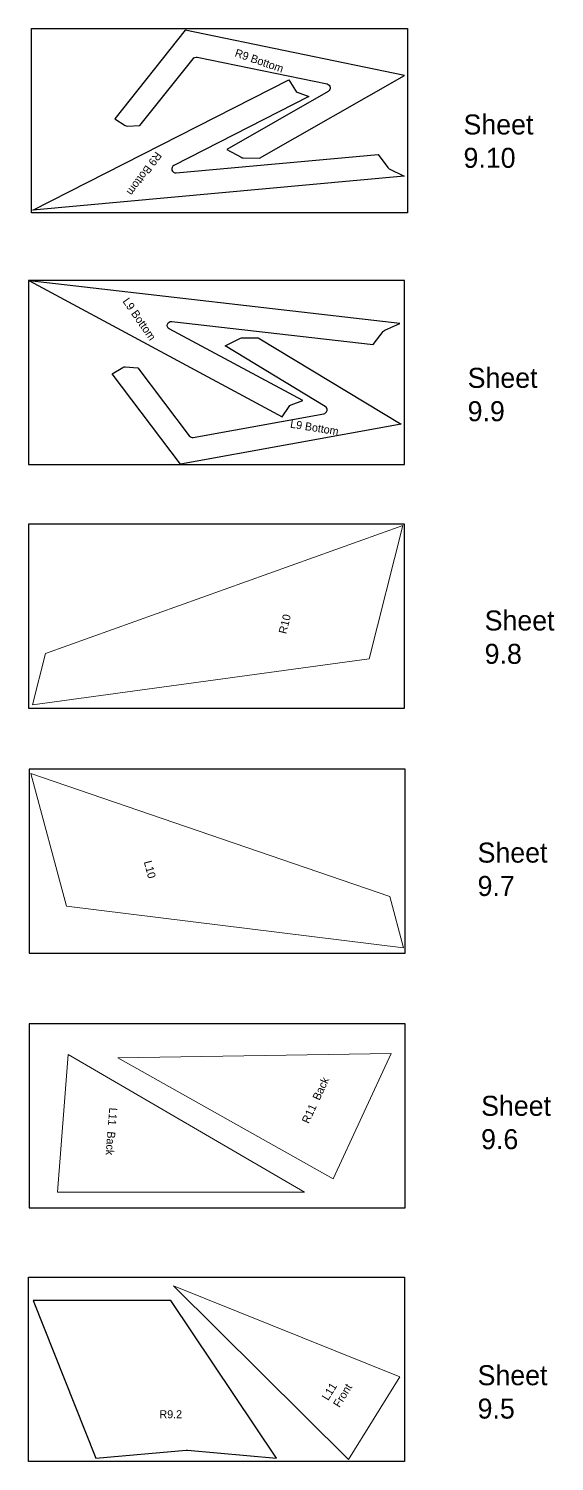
# Model space of a CAD drawing. Extents: x 45 to 694, y 73 to 870.
# Drawn here: x 45.6 to 177, y 511.5 to 869.6 of the extents above; entities that cross this region are included whole.
import ezdxf

# ---------------------------------------------------------------- set-up
doc = ezdxf.new("R2010")
doc.units = 0
doc.header["$MEASUREMENT"] = 0
doc.layers.get('0').update_dxf_attribs({"linetype": 'CONTINUOUS'})
doc.layers.add('ANNOTATION', color=7, linetype='CONTINUOUS')
doc.layers.add('LAYOUT', color=10, linetype='CONTINUOUS')

msp = doc.modelspace()

# ---------------------------------------------------------------- linework, layer by layer
for points in [[(84.69, 869.19), (67.1, 847.1), (69.7, 845.4, 0.156933), (70.29, 845.24), (73.4, 845.38), (86.71, 862.09, -0.282307), (87.69, 862.45), (120.19, 855.78, -0.691533), (120.49, 853.93), (95.12, 839.43), (98.72, 837.44, 0.119655), (99.18, 837.31), (103.29, 837.19), (139.57, 857.93)], [(83.55, 760.79), (66.49, 783.29), (69.13, 784.92, -0.156933), (69.73, 785.07), (72.83, 784.86), (85.74, 767.83, 0.282307), (86.71, 767.45), (119.36, 773.35, 0.691533), (119.7, 775.19), (94.68, 790.29), (98.33, 792.19, -0.119655), (98.79, 792.31), (102.91, 792.33), (138.69, 770.74)], [(107.54, 512.34), (81.1, 551.7), (46.74, 551.7), (62.35, 512.31), (84.91, 514.33, -0.04463), (85.27, 514.33)]]:
    msp.add_lwpolyline(points, format="xyb", close=True)
for points in [[(81.88, 835.43, 0.826394), (82.43, 833.55), (132.91, 838.18), (135.36, 834.87, 0.119655), (135.73, 834.57), (139.42, 832.76), (46.64, 824.24), (110.6, 856.78), (112.26, 854.15, 0.156933), (112.73, 853.76), (115.62, 852.6), (81.88, 835.43)], [(80.74, 794.56, -0.826394), (81.33, 796.43), (131.7, 790.66), (134.22, 793.91, -0.119655), (134.59, 794.21), (138.33, 795.94), (45.76, 806.55), (108.97, 772.57), (110.69, 775.16, -0.156933), (111.17, 775.54), (114.08, 776.64), (80.74, 794.56)]]:
    msp.add_lwpolyline(points, format="xyb")
at = {"color": 7, "linetype": 'Continuous', "lineweight": 15}
for points in [[(130.67, 712.12), (139.1, 745.43), (49.81, 713.45), (46.56, 700.58)], [(55, 650.25), (46.11, 683.44), (135.83, 652.72), (139.26, 639.9)], [(55.46, 613.17), (52.78, 578.77), (114.55, 578.81)], [(136.19, 613.45), (121.69, 582.14), (67.84, 612.41)], [(138.35, 532.63), (81.78, 555.35), (125.57, 512.02)]]:
    msp.add_lwpolyline(points, close=True, dxfattribs=at)
at = {"layer": 'LAYOUT'}
for points in [[(140.25, 869.6), (140.25, 823.6), (46.25, 823.6), (46.25, 869.6)], [(45.57, 806.67), (45.57, 760.67), (139.57, 760.67), (139.57, 806.67)], [(45.57, 745.78), (45.57, 699.78), (139.57, 699.78), (139.57, 745.78)], [(45.69, 684.5), (45.69, 638.5), (139.69, 638.5), (139.69, 684.5)], [(45.69, 620.9), (45.69, 574.9), (139.69, 574.9), (139.69, 620.9)], [(139.57, 557.52), (139.57, 511.52), (45.57, 511.52), (45.57, 557.52)]]:
    msp.add_lwpolyline(points, close=True, dxfattribs=at)

# ---------------------------------------------------------------- texts
at = {"layer": 'ANNOTATION', "char_height": 2}
for s, width, insert, attachment_point, rotation in [('R9 Bottom', 17.0218, (109.53, 860.45), 3, 340.7377), ('R9 Bottom', 23.0616, (71.56, 827.63), 3, 233.9073), ('L9 Bottom', 23.6234, (70.6, 802.59), 1, 304.8034), ('L9 Bottom', 19.4096, (111.17, 771.87), 1, 350.8088), ('R10', 17.0218, (109.23, 723.43), 3, 75.8055), ('L10', 17.0218, (76.28, 661.87), 1, 284.993), ('R11  Back', 17.0218, (118.94, 607.81), 3, 65.1599), ('L11  Back', 17.0218, (67.74, 599.82), 1, 265.5373), ('L11\\PFront', 17.0218, (118.72, 527.62), 1, 58.2087)]:
    msp.add_mtext_dynamic_manual_height_columns(s, width=width, gutter_width=1, heights=[0], dxfattribs=dict(at, insert=insert, attachment_point=attachment_point, rotation=rotation))
at = {"layer": 'ANNOTATION'}
for s, width, insert, char_height, attachment_point in [('Sheet 9.10', 20.6128, (154.29, 848.15), 5, 1), ('Sheet 9.9', 20.6128, (155.32, 784.82), 5, 1), ('Sheet 9.8', 20.6128, (159.57, 724.18), 5, 1), ('Sheet 9.7', 20.6128, (157.81, 666.16), 5, 1), ('Sheet 9.6', 20.6128, (158.69, 602.88), 5, 1), ('Sheet 9.5', 20.6128, (157.81, 535.54), 5, 1), ('R9.2', 17.0218, (83.93, 524.29), 2, 3)]:
    msp.add_mtext_dynamic_manual_height_columns(s, width=width, gutter_width=1, heights=[0], dxfattribs=dict(at, insert=insert, char_height=char_height, attachment_point=attachment_point))

doc.saveas('drawing.dxf')
